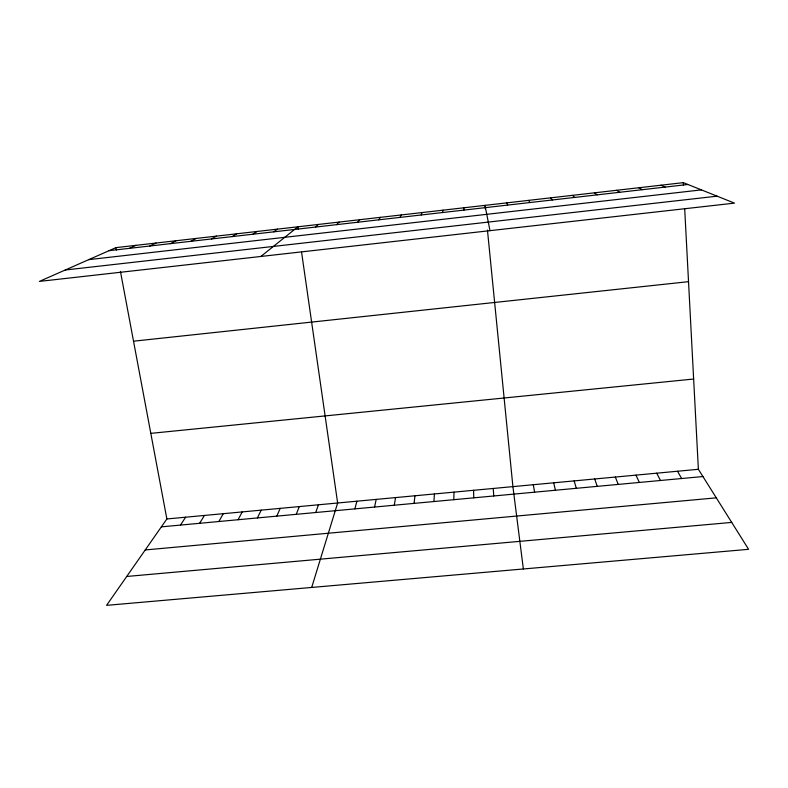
<?xml version="1.0" encoding="UTF-8"?>
<svg xmlns="http://www.w3.org/2000/svg" width="788" height="788" viewBox="0 0 788 788"><rect width="100%" height="100%" fill="white"/><g stroke="black" fill="none" stroke-linecap="round" stroke-linejoin="round"><path stroke-width="1.18" d="M453.799 499.69L453.977 492.126M433.902 501.532L434.444 493.958M414.055 503.384L414.971 495.78M394.276 505.216L395.556 497.592M442.56 212.533L442.974 210.179M374.556 507.048L376.191 499.395M354.886 508.881L356.885 501.207M311.693 587.444L337.638 503L301.577 252.209M421.216 214.976L422.053 212.573M315.722 512.515L318.451 504.793M296.229 514.328L299.312 506.585M276.795 516.13L280.223 508.368M257.41 517.933L261.192 510.141M399.949 217.409L401.21 214.966M238.094 519.725L242.221 511.914M218.828 521.518L223.299 513.687M199.61 523.301L204.437 515.45M180.462 525.084L185.623 517.204M378.742 219.832L380.417 217.34M120.436 271.397L166.869 518.957L106.567 605.351L748.6 549.315L698.375 469.293L684.693 208.702M357.604 222.255L359.702 219.714M336.535 224.659L339.047 222.078M315.525 227.062L318.451 224.442M260.858 256.464L297.923 226.786L298.268 229.219M273.712 231.849L277.455 229.131M252.909 234.223L257.055 231.475M232.164 236.597L236.715 233.8M211.489 238.961L216.434 236.124M190.883 241.315L196.222 238.439M170.326 243.669L176.069 240.744M149.848 246.014L155.975 243.049M129.429 248.348L135.95 245.344M115.974 247.629L39.4 281.405L734.485 203.127L683.334 182.649L115.974 247.629L116.427 250.013M109.069 250.673L687.904 184.481M88.758 259.636L701.399 189.888M65.237 270.008L717.119 196.173M133.527 341.194L688.525 281.671M150.813 433.361L693.637 379.028M166.869 518.957L698.375 469.293M161.363 526.857L702.926 476.543M145.238 549.945L716.292 497.839M126.72 576.471L731.717 522.414M661.004 185.21L665.111 187.091M638.753 187.751L642.387 189.691M616.571 190.292L619.742 192.272M594.467 192.824L597.176 194.853M572.433 195.355L574.679 197.433M550.467 197.867L552.26 199.994M528.571 200.379L529.91 202.546M677.513 471.244L681.659 478.523M656.719 473.184L660.462 480.493M635.985 475.125L639.324 482.453M506.743 202.871L507.639 205.097M615.32 477.055L618.245 484.413M594.713 478.976L597.245 486.363M574.166 480.897L576.304 488.314M553.688 482.808L555.422 490.244M489.978 230.667L484.994 205.363L485.339 208.859M533.269 484.719L534.609 492.185M523.36 568.975L512.909 486.62L487.447 230.047M493.209 488.461L493.781 495.977M683.334 182.649L683.452 185.022M473.558 490.303L473.765 497.839M463.945 207.776L463.965 210.091"/></g></svg>
